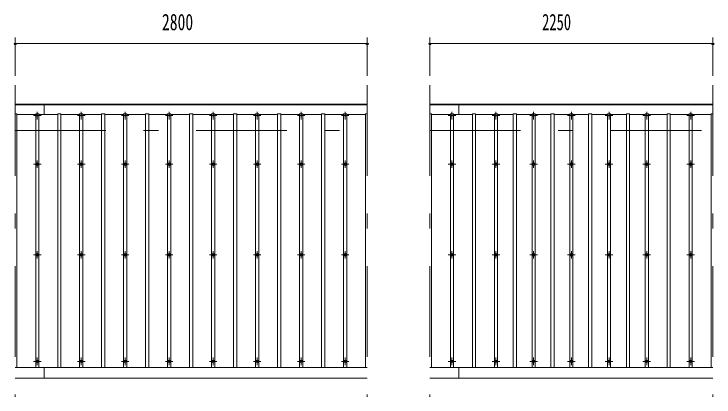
# Model space of a CAD drawing. Units: millimetres, scale not verified. Extents: x -25340 to 25345, y -10500 to 10500.
# Drawn here: x -16492 to -10922, y 6538 to 9584 of the extents above; entities that cross this region are included whole.
import ezdxf
from ezdxf.enums import TextEntityAlignment as Align

# ---------------------------------------------------------------- set-up
doc = ezdxf.new("R2010")
doc.units = ezdxf.units.MM
doc.header["$LTSCALE"] = 60
doc.linetypes.add('USER3', pattern=[24, 12, -5, 2, -5])
for name, color, linetype, lineweight in [('0-2_1-05BOLD', 7, 'Continuous', 18), ('0-3_1-25CENTER', 3, 'USER3', 18), ('0-4_1-45THIN', 4, 'Continuous', 18), ('0-5_1-55DIM', 3, 'Continuous', 18)]:
    doc.layers.add(name, color=color, linetype=linetype, lineweight=lineweight)
doc.styles.add('ＭＳ ゴシック', font='')
doc.styles.get('ＭＳ ゴシック').set_extended_font_data('MS Gothic')

msp = doc.modelspace()

# ---------------------------------------------------------------- linework, layer by layer
at = {"layer": '0-2_1-05BOLD'}
for p, q in [((-16482.2, 8867.67), (-13682.2, 8867.67)), ((-16482.2, 8862.67), (-13682.2, 8862.67)), ((-16252.19, 8867.67), (-16252.19, 8784.63)), ((-13182.2, 8867.67), (-10932.2, 8867.67)), ((-13182.2, 8862.67), (-10932.2, 8862.67)), ((-12952.2, 8867.67), (-12952.2, 8784.63)), ((-16482.2, 6773.43), (-13682.2, 6773.43)), ((-16252.19, 6773.43), (-16252.19, 6687.67)), ((-13182.2, 6773.43), (-10932.2, 6773.43)), ((-12952.19, 6773.43), (-12952.19, 6687.67)), ((-16482.2, 6687.67), (-13682.2, 6687.67)), ((-13182.2, 6687.67), (-10932.2, 6687.67))]:
    msp.add_line(p, q, dxfattribs=at)
for centre in [(-16307.2, 8390.17), (-15957.2, 8390.17), (-15607.2, 8390.17), (-15257.2, 8390.17), (-14907.2, 8390.17), (-14557.2, 8390.17), (-14207.2, 8390.17), (-13857.2, 8390.17), (-13007.2, 8390.17), (-12657.19, 8390.17), (-12357.2, 8390.17), (-12057.2, 8390.17), (-11757.2, 8390.17), (-11457.2, 8390.17), (-11107.2, 8390.17), (-16307.2, 7668.51), (-15957.2, 7668.51), (-15607.2, 7668.51), (-15257.2, 7668.51), (-14907.2, 7668.51), (-14557.2, 7668.51), (-14207.2, 7668.51), (-13857.2, 7668.51), (-13007.2, 7668.51), (-12657.19, 7668.51), (-12357.2, 7668.51), (-12057.2, 7668.51), (-11757.2, 7668.51), (-11457.2, 7668.51), (-11107.2, 7668.51), (-16307.2, 6820.85), (-15957.2, 6820.85), (-15607.2, 6820.85), (-15257.2, 6820.85), (-14907.2, 6820.85), (-14557.2, 6820.85), (-14207.2, 6820.85), (-13857.2, 6820.85), (-13007.2, 6820.85), (-12657.19, 6820.85), (-12357.2, 6820.85), (-12057.2, 6820.85), (-11757.2, 6820.85), (-11457.2, 6820.85), (-11107.2, 6820.85)]:
    msp.add_circle(centre, 10, dxfattribs=at)
for centre, start, end in [((-16307.2, 8765.7), 46.39838, 133.60162), ((-16307.2, 8786.71), 226.3961, 313.6039), ((-15957.2, 8765.7), 46.39838, 133.60162), ((-15957.2, 8786.71), 226.3961, 313.6039), ((-15607.2, 8765.7), 46.39838, 133.60162), ((-15607.2, 8786.71), 226.3961, 313.6039), ((-15257.2, 8765.7), 46.39838, 133.60162), ((-15257.2, 8786.71), 226.3961, 313.6039), ((-14907.2, 8765.7), 46.39838, 133.60162), ((-14907.2, 8786.71), 226.3961, 313.6039), ((-14557.2, 8765.7), 46.39838, 133.60162), ((-14557.2, 8786.71), 226.3961, 313.6039), ((-14207.2, 8765.7), 46.39838, 133.60162), ((-14207.2, 8786.71), 226.3961, 313.6039), ((-13857.2, 8765.7), 46.39838, 133.60162), ((-13857.2, 8786.71), 226.3961, 313.6039), ((-13007.2, 8765.7), 46.39838, 133.60162), ((-13007.2, 8786.71), 226.3961, 313.6039), ((-12657.19, 8765.7), 46.39838, 133.60162), ((-12657.19, 8786.71), 226.3961, 313.6039), ((-12357.2, 8765.7), 46.39838, 133.60162), ((-12357.2, 8786.71), 226.3961, 313.6039), ((-12057.2, 8765.7), 46.39838, 133.60162), ((-12057.2, 8786.71), 226.3961, 313.6039), ((-11757.2, 8765.7), 46.39838, 133.60162), ((-11757.2, 8786.71), 226.3961, 313.6039), ((-11457.2, 8765.7), 46.39838, 133.60162), ((-11457.2, 8786.71), 226.3961, 313.6039), ((-11107.2, 8765.7), 46.39838, 133.60162), ((-11107.2, 8786.71), 226.3961, 313.6039)]:
    msp.add_arc(centre, 14.5, start, end, dxfattribs=at)
at = {"layer": '0-3_1-25CENTER'}
for p, q in [((-16482.2, 9017.67), (-16482.2, 6537.67)), ((-13682.2, 9017.67), (-13682.2, 6537.67)), ((-13182.2, 9017.67), (-13182.2, 6537.67)), ((-10932.2, 9017.67), (-10932.2, 6537.67)), ((-16307.2, 8806.2), (-16307.2, 8746.2)), ((-15957.2, 8806.2), (-15957.2, 8746.2)), ((-15607.2, 8806.2), (-15607.2, 8746.2)), ((-15257.2, 8806.2), (-15257.2, 8746.2)), ((-14907.2, 8806.2), (-14907.2, 8746.2)), ((-14557.2, 8806.2), (-14557.2, 8746.2)), ((-14207.2, 8806.2), (-14207.2, 8746.2)), ((-13857.2, 8806.2), (-13857.2, 8746.2)), ((-13007.2, 8806.2), (-13007.2, 8746.2)), ((-12657.19, 8806.2), (-12657.19, 8746.2)), ((-12357.2, 8806.2), (-12357.2, 8746.2)), ((-12057.2, 8806.2), (-12057.2, 8746.2)), ((-11757.2, 8806.2), (-11757.2, 8746.2)), ((-11457.2, 8806.2), (-11457.2, 8746.2)), ((-11107.2, 8806.2), (-11107.2, 8746.2)), ((-16337.19, 8776.2), (-16277.19, 8776.2)), ((-15987.2, 8776.2), (-15927.2, 8776.2)), ((-15637.19, 8776.2), (-15577.19, 8776.2)), ((-15287.19, 8776.2), (-15227.2, 8776.2)), ((-14937.19, 8776.2), (-14877.2, 8776.2)), ((-14587.19, 8776.2), (-14527.2, 8776.2)), ((-14237.19, 8776.2), (-14177.19, 8776.2)), ((-13887.19, 8776.2), (-13827.2, 8776.2)), ((-13037.2, 8776.2), (-12977.2, 8776.2)), ((-12687.2, 8776.2), (-12627.2, 8776.2)), ((-12387.2, 8776.2), (-12327.2, 8776.2)), ((-12087.2, 8776.2), (-12027.19, 8776.2)), ((-11787.2, 8776.2), (-11727.19, 8776.2)), ((-11487.2, 8776.2), (-11427.2, 8776.2)), ((-11137.2, 8776.2), (-11077.19, 8776.2)), ((-16482.2, 8657.67), (-13682.2, 8657.67)), ((-13182.2, 8657.67), (-10932.2, 8657.67)), ((-16307.2, 8420.17), (-16307.2, 8360.17)), ((-15957.2, 8420.17), (-15957.2, 8360.17)), ((-15607.2, 8420.17), (-15607.2, 8360.17)), ((-15257.2, 8420.17), (-15257.2, 8360.17)), ((-14907.2, 8420.17), (-14907.2, 8360.17)), ((-14557.2, 8420.17), (-14557.2, 8360.17)), ((-14207.2, 8420.17), (-14207.2, 8360.17)), ((-13857.2, 8420.17), (-13857.2, 8360.17)), ((-13007.2, 8420.17), (-13007.2, 8360.17)), ((-12657.19, 8420.17), (-12657.19, 8360.17)), ((-12357.2, 8420.17), (-12357.2, 8360.17)), ((-12057.2, 8420.17), (-12057.2, 8360.17)), ((-11757.2, 8420.17), (-11757.2, 8360.17)), ((-11457.2, 8420.17), (-11457.2, 8360.17)), ((-11107.2, 8420.17), (-11107.2, 8360.17)), ((-16337.19, 8390.17), (-16277.19, 8390.17)), ((-15987.19, 8390.17), (-15927.19, 8390.17)), ((-15637.19, 8390.17), (-15577.19, 8390.17)), ((-15287.19, 8390.17), (-15227.2, 8390.17)), ((-14937.19, 8390.17), (-14877.19, 8390.17)), ((-14587.19, 8390.17), (-14527.19, 8390.17)), ((-14237.19, 8390.17), (-14177.19, 8390.17)), ((-13887.19, 8390.17), (-13827.2, 8390.17)), ((-13037.2, 8390.17), (-12977.2, 8390.17)), ((-12687.2, 8390.17), (-12627.2, 8390.17)), ((-12387.2, 8390.17), (-12327.2, 8390.17)), ((-12087.2, 8390.17), (-12027.19, 8390.17)), ((-11787.2, 8390.17), (-11727.19, 8390.17)), ((-11487.2, 8390.17), (-11427.2, 8390.17)), ((-11137.2, 8390.17), (-11077.19, 8390.17)), ((-16307.2, 7698.51), (-16307.2, 7638.51)), ((-15957.2, 7698.51), (-15957.2, 7638.51)), ((-15607.2, 7698.51), (-15607.2, 7638.51)), ((-15257.2, 7698.51), (-15257.2, 7638.51)), ((-14907.2, 7698.51), (-14907.2, 7638.51)), ((-14557.2, 7698.51), (-14557.2, 7638.51)), ((-14207.2, 7698.51), (-14207.2, 7638.51)), ((-13857.2, 7698.51), (-13857.2, 7638.51)), ((-13007.2, 7698.51), (-13007.2, 7638.51)), ((-12657.19, 7698.51), (-12657.19, 7638.51)), ((-12357.2, 7698.51), (-12357.2, 7638.51)), ((-12057.2, 7698.51), (-12057.2, 7638.51)), ((-11757.2, 7698.51), (-11757.2, 7638.51)), ((-11457.2, 7698.51), (-11457.2, 7638.51)), ((-11107.2, 7698.51), (-11107.2, 7638.51)), ((-16337.19, 7668.51), (-16277.19, 7668.51)), ((-15987.19, 7668.51), (-15927.19, 7668.51)), ((-15637.19, 7668.51), (-15577.19, 7668.51)), ((-15287.19, 7668.51), (-15227.2, 7668.51)), ((-14937.19, 7668.51), (-14877.19, 7668.51)), ((-14587.19, 7668.51), (-14527.19, 7668.51)), ((-14237.19, 7668.51), (-14177.19, 7668.51)), ((-13887.19, 7668.51), (-13827.2, 7668.51)), ((-13037.2, 7668.51), (-12977.2, 7668.51)), ((-12687.2, 7668.51), (-12627.2, 7668.51)), ((-12387.2, 7668.51), (-12327.2, 7668.51)), ((-12087.2, 7668.51), (-12027.19, 7668.51)), ((-11787.2, 7668.51), (-11727.19, 7668.51)), ((-11487.2, 7668.51), (-11427.2, 7668.51)), ((-11137.2, 7668.51), (-11077.19, 7668.51)), ((-16337.19, 6820.85), (-16277.19, 6820.85)), ((-16307.2, 6850.85), (-16307.2, 6790.85)), ((-15987.19, 6820.85), (-15927.19, 6820.85)), ((-15957.2, 6850.85), (-15957.2, 6790.85)), ((-15637.19, 6820.85), (-15577.19, 6820.85)), ((-15607.2, 6850.85), (-15607.2, 6790.85)), ((-15287.19, 6820.85), (-15227.2, 6820.85)), ((-15257.2, 6850.85), (-15257.2, 6790.85)), ((-14937.19, 6820.85), (-14877.19, 6820.85)), ((-14907.2, 6850.85), (-14907.2, 6790.85)), ((-14587.19, 6820.85), (-14527.19, 6820.85)), ((-14557.2, 6850.85), (-14557.2, 6790.85)), ((-14237.19, 6820.85), (-14177.19, 6820.85)), ((-14207.2, 6850.85), (-14207.2, 6790.85)), ((-13887.19, 6820.85), (-13827.2, 6820.85)), ((-13857.2, 6850.85), (-13857.2, 6790.85)), ((-13037.2, 6820.85), (-12977.2, 6820.85)), ((-13007.2, 6850.85), (-13007.2, 6790.85)), ((-12687.2, 6820.85), (-12627.2, 6820.85)), ((-12657.19, 6850.85), (-12657.19, 6790.85)), ((-12387.2, 6820.85), (-12327.2, 6820.85)), ((-12357.2, 6850.85), (-12357.2, 6790.85)), ((-12087.2, 6820.85), (-12027.19, 6820.85)), ((-12057.2, 6850.85), (-12057.2, 6790.85)), ((-11787.2, 6820.85), (-11727.19, 6820.85)), ((-11757.2, 6850.85), (-11757.2, 6790.85)), ((-11487.2, 6820.85), (-11427.2, 6820.85)), ((-11457.2, 6850.85), (-11457.2, 6790.85)), ((-11137.2, 6820.85), (-11077.19, 6820.85)), ((-11107.2, 6850.85), (-11107.2, 6790.85))]:
    msp.add_line(p, q, dxfattribs=at)
at = {"layer": '0-4_1-45THIN'}
for p, q in [((-16469.7, 8784.63), (-16319.7, 8784.63)), ((-16319.7, 8790.67), (-16294.7, 8790.67)), ((-16319.7, 8790.67), (-16319.69, 6773.43)), ((-16294.7, 8790.67), (-16294.7, 6773.43)), ((-16144.7, 8784.63), (-16294.7, 8784.63)), ((-16144.7, 8790.67), (-16119.7, 8790.67)), ((-16144.7, 8790.67), (-16144.7, 6773.43)), ((-16119.7, 8790.67), (-16119.7, 6773.43)), ((-16119.7, 8784.63), (-15969.69, 8784.63)), ((-15969.7, 8790.67), (-15944.7, 8790.67)), ((-15969.7, 8790.67), (-15969.7, 6773.43)), ((-15944.7, 8790.67), (-15944.69, 6773.43)), ((-15794.7, 8784.63), (-15944.7, 8784.63)), ((-15794.7, 8790.67), (-15769.7, 8790.67)), ((-15794.7, 8790.67), (-15794.7, 6773.43)), ((-15769.7, 8790.67), (-15769.7, 6773.43)), ((-15769.7, 8784.63), (-15619.69, 8784.63)), ((-15619.7, 8790.67), (-15594.7, 8790.67)), ((-15619.7, 8790.67), (-15619.69, 6773.43)), ((-15594.7, 8790.67), (-15594.7, 6773.43)), ((-15444.7, 8784.63), (-15594.7, 8784.63)), ((-15444.7, 8790.67), (-15419.7, 8790.67)), ((-15444.7, 8790.67), (-15444.7, 6773.43)), ((-15419.7, 8790.67), (-15419.7, 6773.43)), ((-15419.7, 8784.63), (-15269.69, 8784.63)), ((-15269.7, 8790.67), (-15244.7, 8790.67)), ((-15269.7, 8790.67), (-15269.7, 6773.43)), ((-15244.7, 8790.67), (-15244.69, 6773.43)), ((-15094.7, 8784.63), (-15244.7, 8784.63)), ((-15094.7, 8790.67), (-15069.7, 8790.67)), ((-15094.7, 8790.67), (-15094.7, 6773.43)), ((-15069.7, 8790.67), (-15069.7, 6773.43)), ((-15069.7, 8784.63), (-14919.69, 8784.63)), ((-14919.7, 8790.67), (-14894.7, 8790.67)), ((-14919.7, 8790.67), (-14919.69, 6773.43)), ((-14894.7, 8790.67), (-14894.69, 6773.43)), ((-14744.7, 8784.63), (-14894.7, 8784.63)), ((-14744.7, 8790.67), (-14719.7, 8790.67)), ((-14744.7, 8790.67), (-14744.7, 6773.43)), ((-14719.7, 8790.67), (-14719.7, 6773.43)), ((-14719.7, 8784.63), (-14569.69, 8784.63)), ((-14569.7, 8790.67), (-14544.7, 8790.67)), ((-14569.7, 8790.67), (-14569.7, 6773.43)), ((-14544.7, 8790.67), (-14544.69, 6773.43)), ((-14394.7, 8784.63), (-14544.7, 8784.63)), ((-14394.7, 8790.67), (-14369.7, 8790.67)), ((-14394.7, 8790.67), (-14394.7, 6773.43)), ((-14369.7, 8790.67), (-14369.7, 6773.43)), ((-14369.7, 8784.63), (-14219.69, 8784.63)), ((-14219.7, 8790.67), (-14194.7, 8790.67)), ((-14219.7, 8790.67), (-14219.7, 6773.43)), ((-14194.7, 8790.67), (-14194.7, 6773.43)), ((-14044.7, 8784.63), (-14194.7, 8784.63)), ((-14044.7, 8790.67), (-14019.7, 8790.67)), ((-14044.7, 8790.67), (-14044.7, 6773.43)), ((-14019.7, 8790.67), (-14019.7, 6773.43)), ((-14019.7, 8784.63), (-13869.7, 8784.63)), ((-13869.7, 8790.67), (-13844.7, 8790.67)), ((-13869.7, 8790.67), (-13869.7, 6773.43)), ((-13844.7, 8790.67), (-13844.7, 6773.43)), ((-13694.7, 8784.63), (-13844.7, 8784.63)), ((-13694.7, 8790.67), (-13694.7, 6773.43)), ((-13694.7, 8790.67), (-13682.2, 8790.67)), ((-13169.7, 8784.63), (-13019.7, 8784.63)), ((-13019.7, 8790.67), (-12994.7, 8790.67)), ((-13019.7, 8790.67), (-13019.7, 6773.43)), ((-12994.7, 8790.67), (-12994.7, 6773.43)), ((-12844.69, 8784.63), (-12994.7, 8784.63)), ((-12844.69, 8790.67), (-12844.69, 6773.43)), ((-12844.69, 8790.67), (-12819.69, 8790.67)), ((-12819.69, 8790.67), (-12819.69, 6773.43)), ((-12819.69, 8784.63), (-12669.7, 8784.63)), ((-12669.7, 8790.67), (-12669.7, 6773.43)), ((-12669.7, 8790.67), (-12644.69, 8790.67)), ((-12644.69, 8790.67), (-12644.69, 6773.43)), ((-12519.7, 8784.63), (-12644.69, 8784.63)), ((-12519.7, 8790.67), (-12494.69, 8790.67)), ((-12519.7, 8790.67), (-12519.7, 6773.43)), ((-12494.69, 8790.67), (-12494.69, 6773.43)), ((-12494.69, 8784.63), (-12369.7, 8784.63)), ((-12369.7, 8790.67), (-12344.69, 8790.67)), ((-12369.7, 8790.67), (-12369.7, 6773.43)), ((-12344.69, 8790.67), (-12344.69, 6773.43)), ((-12219.69, 8784.63), (-12344.69, 8784.63)), ((-12219.69, 8790.67), (-12194.69, 8790.67)), ((-12219.69, 8790.67), (-12219.69, 6773.43)), ((-12194.69, 8790.67), (-12194.69, 6773.43)), ((-12194.69, 8784.63), (-12069.7, 8784.63)), ((-12069.7, 8790.67), (-12044.7, 8790.67)), ((-12069.7, 8790.67), (-12069.7, 6773.43)), ((-12044.7, 8790.67), (-12044.7, 6773.43)), ((-11919.7, 8784.63), (-12044.7, 8784.63)), ((-11919.7, 8790.67), (-11919.7, 6773.43)), ((-11919.7, 8790.67), (-11894.7, 8790.67)), ((-11894.7, 8790.67), (-11894.69, 6773.43)), ((-11894.7, 8784.63), (-11769.7, 8784.63)), ((-11769.7, 8790.67), (-11769.7, 6773.43)), ((-11769.7, 8790.67), (-11744.7, 8790.67)), ((-11744.7, 8790.67), (-11744.7, 6773.43)), ((-11619.7, 8784.63), (-11744.7, 8784.63)), ((-11619.7, 8790.67), (-11594.7, 8790.67)), ((-11619.7, 8790.67), (-11619.7, 6773.43)), ((-11594.7, 8790.67), (-11594.7, 6773.43)), ((-11594.7, 8784.63), (-11469.7, 8784.63)), ((-11469.7, 8790.67), (-11444.7, 8790.67)), ((-11469.7, 8790.67), (-11469.7, 6773.43)), ((-11444.7, 8790.67), (-11444.7, 6773.43)), ((-11294.7, 8784.63), (-11444.7, 8784.63)), ((-11294.7, 8790.67), (-11269.7, 8790.67)), ((-11294.7, 8790.67), (-11294.7, 6773.43)), ((-11269.7, 8790.67), (-11269.7, 6773.43)), ((-11269.7, 8784.63), (-11119.7, 8784.63)), ((-11119.7, 8790.67), (-11119.7, 6773.43)), ((-10944.7, 8784.63), (-11094.7, 8784.63)), ((-10944.7, 8790.67), (-10944.7, 6773.43)), ((-10944.7, 8790.67), (-10932.2, 8790.67))]:
    msp.add_line(p, q, dxfattribs=at)
for points in [[(-16482.2, 8790.67), (-16469.7, 8790.67), (-16469.7, 6773.43)], [(-13182.2, 8790.67), (-13169.7, 8790.67), (-13169.7, 6773.43)], [(-11119.7, 8790.67), (-11094.7, 8790.67), (-11094.7, 6773.43)]]:
    msp.add_lwpolyline(points, dxfattribs=at)
at = {"layer": '0-5_1-55DIM'}
for p, q in [((-16482.2, 9092.68), (-16482.2, 9398.67)), ((-13682.2, 9092.68), (-13682.2, 9398.67)), ((-13182.2, 9092.68), (-13182.2, 9398.67)), ((-10932.2, 9092.68), (-10932.2, 9398.67)), ((-16472.2, 9348.67), (-16492.2, 9348.67)), ((-16482.2, 9348.67), (-13682.2, 9348.67)), ((-13672.2, 9348.67), (-13692.2, 9348.67)), ((-13172.2, 9348.67), (-13192.2, 9348.67)), ((-13182.2, 9348.67), (-10932.2, 9348.67)), ((-10922.2, 9348.67), (-10942.2, 9348.67))]:
    msp.add_line(p, q, dxfattribs=at)
for centre in [(-16482.2, 9348.67), (-13682.2, 9348.67), (-13182.2, 9348.67), (-10932.2, 9348.67)]:
    msp.add_arc(centre, 10, 180, 0, dxfattribs=at)

# ---------------------------------------------------------------- texts
at = {"layer": '0-5_1-55DIM', "color": 7, "style": 'ＭＳ ゴシック'}
for s, width, p in [('2800', 0.7, (-15314.7, 9416.43)), ('2250', 0.65, (-12289.7, 9416.43))]:
    msp.add_text(s, height=130.2, dxfattribs=dict(at, width=width)).set_placement(p, align=Align.BOTTOM_LEFT)

doc.saveas('drawing.dxf')
